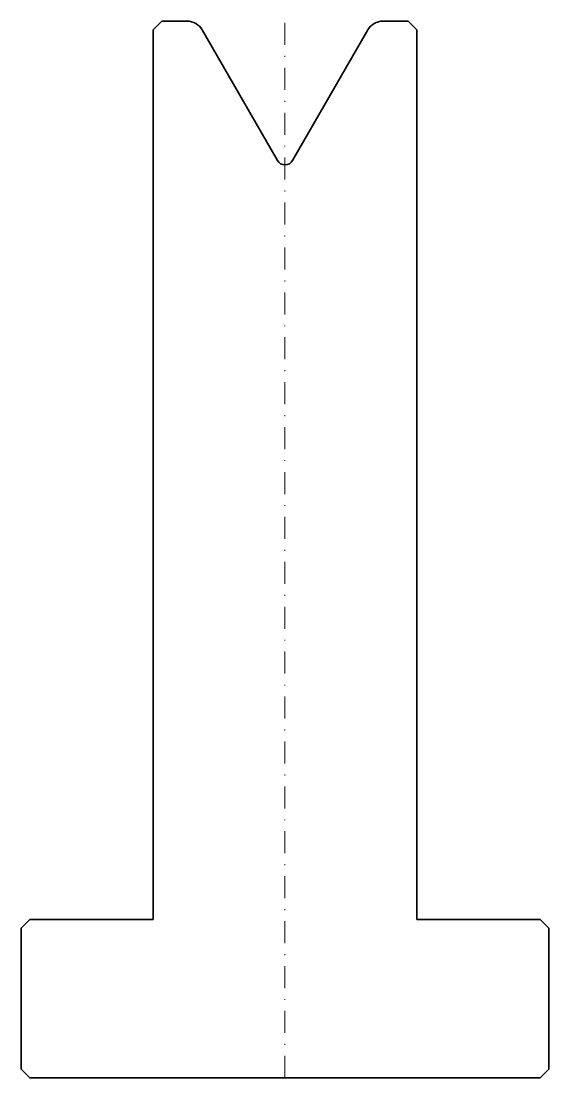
# Model space of a CAD drawing. Header units: millimetres. Extents: x -30 to 30, y -120 to 0.
import ezdxf

# ---------------------------------------------------------------- set-up
doc = ezdxf.new("R2010")
doc.units = ezdxf.units.MM
doc.header["$LTSCALE"] = 5
doc.linetypes.add('AUSGEZOGEN', pattern=[0])
doc.linetypes.add('DASHDOT', pattern=[1, 0.5, -0.25, 0, -0.25])
doc.layers.add('2', color=7, linetype='Continuous')

msp = doc.modelspace()

# ---------------------------------------------------------------- linework, layer by layer
at = {"layer": '2', "color": 7, "linetype": 'AUSGEZOGEN', "lineweight": 35}
for p, q in [((-14, 0), (-15, -1)), ((-11.15, 0), (-14, 0)), ((14, 0), (11.15, 0)), ((15, -1), (14, 0)), ((-15, -1), (-15, -102)), ((-0.87, -15.82), (-9.42, -1)), ((9.42, -1), (0.87, -15.82)), ((15, -102), (15, -1)), ((-29, -102), (-30, -103)), ((-15, -102), (-29, -102)), ((29, -102), (15, -102)), ((30, -103), (29, -102)), ((-30, -103), (-30, -119)), ((30, -119), (30, -103)), ((-30, -119), (-29, -120)), ((-29, -120), (29, -120)), ((29, -120), (30, -119))]:
    msp.add_line(p, q, dxfattribs=at)
at = {"layer": '2', "color": 7, "linetype": 'DASHDOT', "lineweight": 18}
msp.add_line((0, -120), (0, 0), dxfattribs=at)
at = {"layer": '2', "color": 7, "linetype": 'AUSGEZOGEN', "lineweight": 35}
for centre, radius, start, end in [((-11.15, -2), 2, 30, 90), ((11.15, -2), 2, 90, 150), ((0, -15.32), 1, 210, 330)]:
    msp.add_arc(centre, radius, start, end, dxfattribs=at)

doc.saveas('drawing.dxf')
